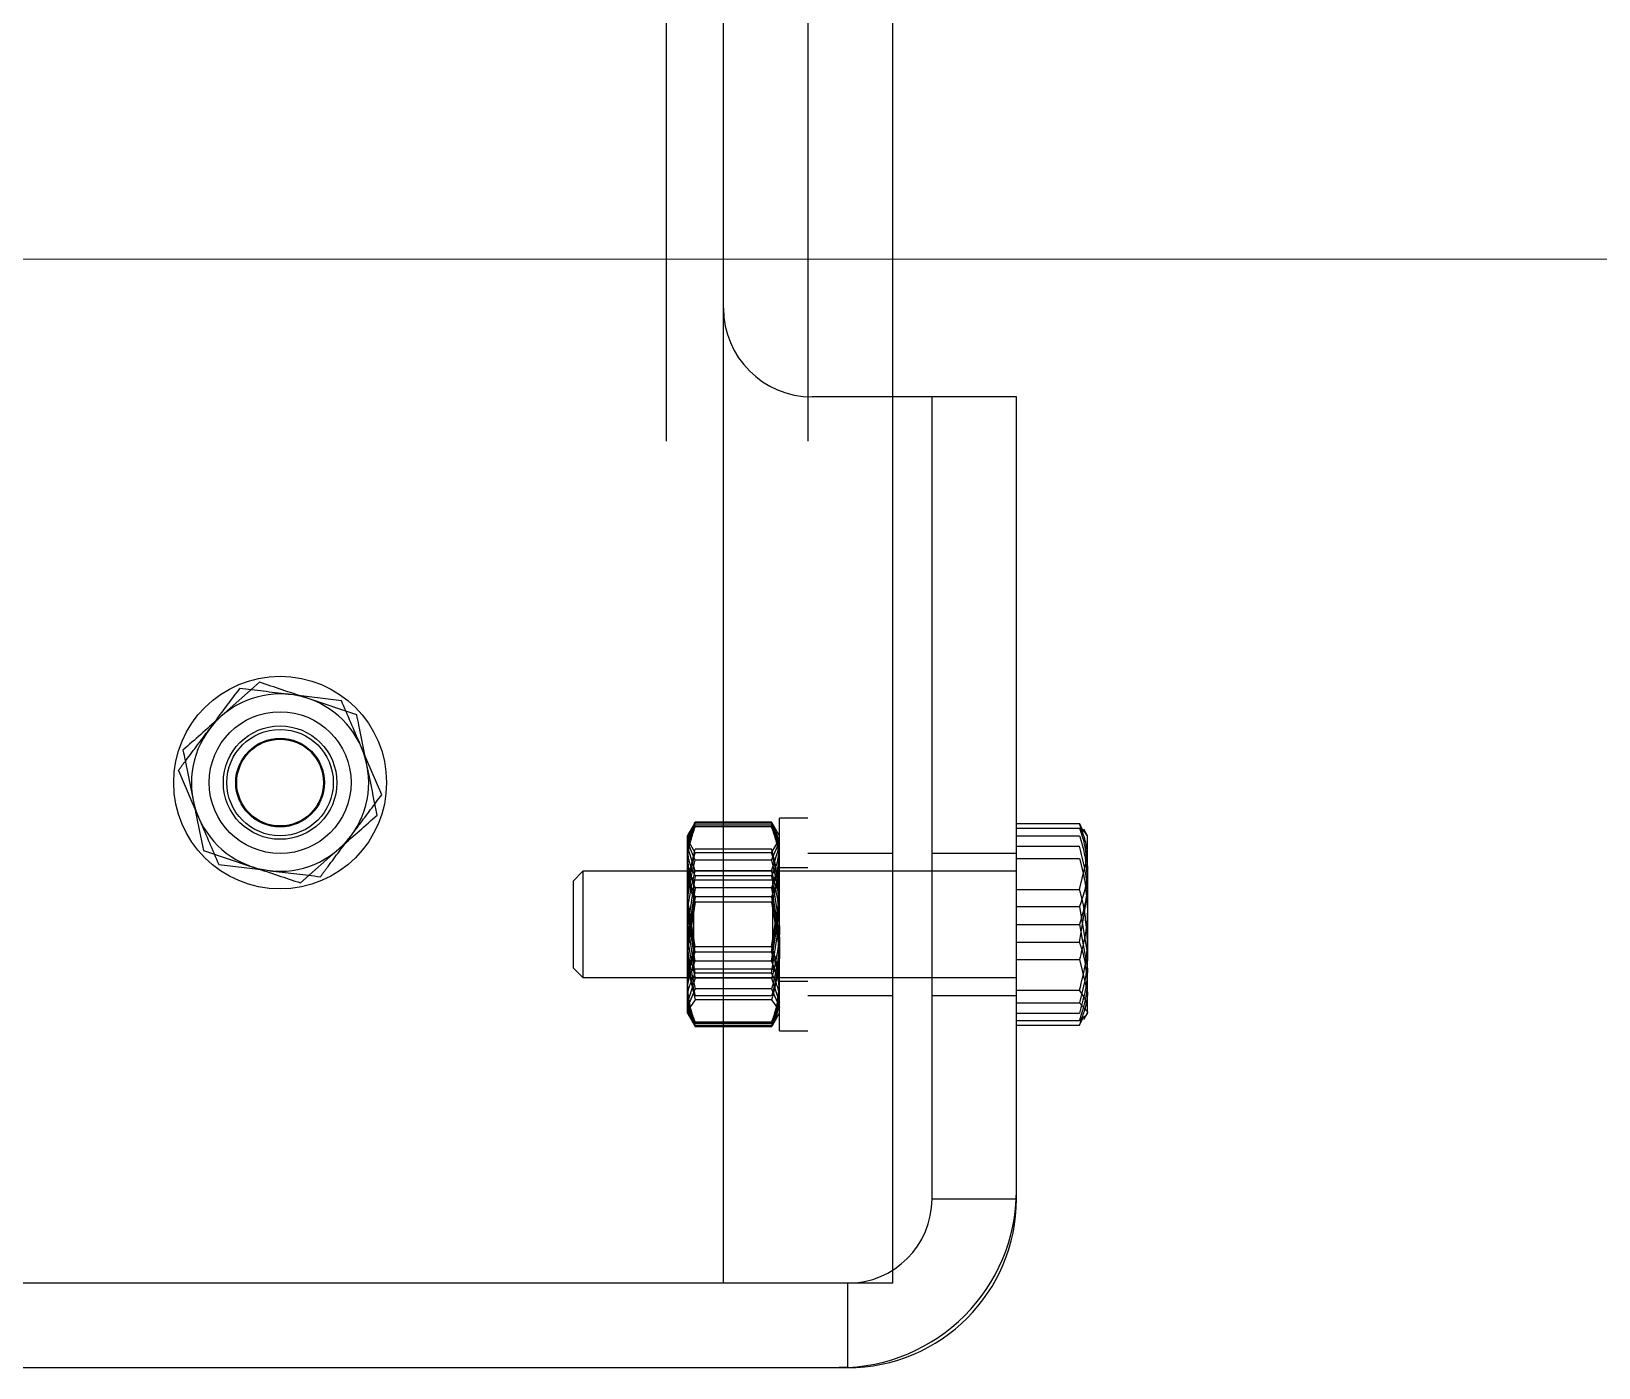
# Model space of a CAD drawing. Header units: metres. Extents: x 0 to 63075, y 0 to 44550.
# Drawn here: x 14010 to 14098.3, y 27090.1 to 27165.4 of the extents above; entities that cross this region are included whole.
import ezdxf

# ---------------------------------------------------------------- set-up
doc = ezdxf.new("R2010")
doc.units = ezdxf.units.M
doc.header["$LTSCALE"] = 75
for name, pattern in [('CENTER2', [28.575, 19.05, -3.175, 3.175, -3.175]), ('CENTERX2', [101.6, 63.5, -12.7, 12.7, -12.7]), ('HIDDEN2', [4.7625, 3.175, -1.5875])]:
    doc.linetypes.add(name, pattern=pattern)
for name, color, linetype in [('SC1', 7, 'CENTER2'), ('SDM', 7, 'Continuous'), ('SL4', 4, 'Continuous'), ('ST1', 7, 'HIDDEN2')]:
    doc.layers.add(name, color=color, linetype=linetype)

# ---------------------------------------------------------------- blocks, each defined once
blk = doc.blocks.new('A$C429c7d53')
at = {"layer": 'SL4'}
for p, q in [((337.765, 1004.763), (337.765, 54.76)), ((328.24, 59.76), (328.24, 215)), ((344.76, 54.76), (333.24, 54.76)), ((344.763, 54.762), (340, 54.762)), ((340, 54.76), (340, 54.762)), ((344.76, 10), (344.76, 54.76)), ((344.763, 9.525), (344.763, 54.762)), ((302.087, 38.657), (299.926, 36.744)), ((307.563, 36.827), (304.825, 37.742)), ((344.763, 30.686), (348.316, 30.686)), ((344.763, 30.425), (348.316, 30.425)), ((348.316, 30.686), (348.48, 30.322)), ((348.763, 30), (348.553, 30.364)), ((298.917, 29.173), (301.655, 28.258)), ((304.393, 27.343), (306.554, 29.256)), ((348.763, 28.214), (348.763, 29.995)), ((348.763, 28.214), (348.763, 23.29)), ((344.763, 26.003), (348.316, 26.003)), ((348.316, 26.003), (348.763, 23.29)), ((348.763, 20.076), (348.763, 23.29)), ((344.763, 20.577), (348.316, 20.577)), ((348.316, 20.577), (348.763, 20.076)), ((344.763, 19.575), (348.316, 19.575)), ((348.316, 19.314), (348.48, 19.678)), ((348.374, 19.539), (348.316, 19.314)), ((344.763, 19.314), (348.316, 19.314)), ((344.749, 9.525), (344.763, 9.525)), ((51.24, 0), (334.76, 0)), ((335.238, 0.011), (335.238, 0))]:
    blk.add_line(p, q, dxfattribs=at)
for centre, radius, start, end in [((333.24, 59.76), 5, 180, 270), ((303.24, 33), 5, 71.51817, 131.51817), ((303.24, 33), 5, 11.51817, 71.51817), ((303.24, 33), 5, 131.51817, 191.51817), ((303.24, 33), 5, 311.51817, 11.51817), ((303.24, 33), 5, 191.51817, 251.51817), ((303.24, 33), 5, 251.51817, 311.51817), ((334.76, 10), 10, 270, 0), ((335.238, 9.525), 9.525, 270, 0)]:
    blk.add_arc(centre, radius, start, end, dxfattribs=at)
for points, knots in [([(304.825, 37.742), (304.76, 37.764), (303.836, 38.073), (302.93, 38.376), (302.087, 38.657)], [0, 0, 0, 0, 0.070201, 1, 1, 1, 1]), ([(299.926, 36.744), (299.874, 36.698), (299.145, 36.052), (298.429, 35.419), (297.764, 34.83)], [0, 0, 0, 0, 0.0702006, 1, 1, 1, 1]), ([(308.139, 33.998), (307.985, 34.754), (307.79, 35.712), (307.602, 36.633), (307.563, 36.827)], [0, 0, 0, 0, 0.788999, 1, 1, 1, 1]), ([(297.764, 34.83), (297.804, 34.636), (297.992, 33.715), (298.187, 32.757), (298.341, 32.002)], [0, 0, 0, 0, 0.211001, 1, 1, 1, 1]), ([(308.716, 31.17), (308.57, 31.886), (308.38, 32.819), (308.185, 33.776), (308.139, 33.998)], [0, 0, 0, 0, 0.7681507, 1, 1, 1, 1]), ([(298.341, 32.002), (298.386, 31.78), (298.581, 30.823), (298.771, 29.89), (298.917, 29.173)], [0, 0, 0, 0, 0.231849, 1, 1, 1, 1]), ([(306.554, 29.256), (306.606, 29.302), (307.335, 29.948), (308.051, 30.581), (308.716, 31.17)], [0, 0, 0, 0, 0.0702006, 1, 1, 1, 1]), ([(348.316, 30.425), (348.372, 30.273), (348.635, 29.553), (348.706, 28.805), (348.763, 28.214)], [0, 0, 0, 0, 0.211001, 1, 1, 1, 1]), ([(348.763, 29.924), (348.762, 29.936), (348.756, 30.105), (348.528, 30.271), (348.316, 30.425)], [0, 0, 0, 0, 0.070201, 1, 1, 1, 1]), ([(301.655, 28.258), (301.72, 28.236), (302.644, 27.927), (303.55, 27.624), (304.393, 27.343)], [0, 0, 0, 0, 0.070201, 1, 1, 1, 1]), ([(348.763, 28.214), (348.758, 28.04), (348.736, 27.292), (348.499, 26.563), (348.316, 26.003)], [0, 0, 0, 0, 0.2318493, 1, 1, 1, 1]), ([(348.763, 23.29), (348.762, 23.226), (348.756, 22.31), (348.528, 21.412), (348.316, 20.577)], [0, 0, 0, 0, 0.070201, 1, 1, 1, 1]), ([(348.763, 20.076), (348.762, 20.064), (348.756, 19.895), (348.528, 19.729), (348.316, 19.575)], [0, 0, 0, 0, 0.070201, 1, 1, 1, 1])]:
    blk.add_open_spline(points, degree=3, knots=knots, dxfattribs=at)
at = {"layer": 'ST1'}
for p, q in [((325.003, 1004.763), (325.003, 4.762)), ((333.003, 1004.763), (333.003, 4.762)), ((328.24, 4.762), (328.24, 59.76)), ((337.765, 54.76), (337.765, 4.762)), ((340, 9.525), (340, 54.76)), ((306.701, 37.621), (303.835, 37.964)), ((308.972, 32.313), (307.837, 34.967)), ((297.508, 33.687), (298.643, 31.033)), ((331.403, 19), (331.403, 31)), ((333.003, 31), (331.403, 31)), ((326.294, 30.158), (326.203, 30)), ((326.336, 30.232), (326.294, 30.158)), ((326.429, 30.393), (326.336, 30.232)), ((326.602, 30.692), (326.429, 30.393)), ((326.618, 30.683), (326.649, 30.771)), ((330.956, 30.771), (326.649, 30.771)), ((330.956, 30.703), (326.649, 30.703)), ((330.956, 30.594), (326.649, 30.594)), ((330.956, 30.508), (326.649, 30.508)), ((331.115, 30.358), (330.956, 30.703)), ((331.202, 30.193), (330.956, 30.594)), ((331.25, 30.122), (330.956, 30.508)), ((331.176, 30.393), (330.965, 30.757)), ((331.269, 30.232), (331.176, 30.393)), ((331.311, 30.158), (331.269, 30.232)), ((331.403, 30), (331.311, 30.158)), ((326.203, 28.382), (326.203, 30)), ((326.649, 29.033), (326.203, 29.814)), ((326.649, 28.63), (326.203, 29.667)), ((326.649, 28.029), (326.203, 29.4)), ((330.956, 29.252), (326.649, 29.252)), ((330.956, 29.033), (331.403, 29.814)), ((330.956, 28.63), (331.403, 29.667)), ((330.956, 28.029), (331.403, 29.4)), ((344.763, 30), (348.316, 30)), ((344.763, 29.423), (348.316, 29.423)), ((348.763, 29.924), (348.763, 30)), ((299.779, 28.379), (302.645, 28.036)), ((326.203, 23.502), (326.203, 28.382)), ((330.956, 29.033), (326.649, 29.033)), ((330.956, 28.63), (326.649, 28.63)), ((337.765, 29), (333.003, 29)), ((344.763, 29), (340, 29)), ((344.763, 28.711), (348.316, 28.711)), ((348.316, 26.975), (348.763, 28.83)), ((320.317, 28), (319.763, 27.446)), ((319.763, 27.446), (319.763, 26.572)), ((320.317, 28), (320.317, 26.928)), ((344.763, 28), (320.317, 28)), ((326.553, 27.5), (326.203, 28)), ((326.649, 27.742), (326.203, 24.856)), ((326.553, 27.5), (326.553, 26.691)), ((331.027, 27.5), (326.553, 27.5)), ((330.956, 28.029), (326.649, 28.029)), ((330.956, 27.742), (326.649, 27.742)), ((330.956, 27.742), (331.403, 24.856)), ((331.377, 28), (331.027, 27.5)), ((331.027, 22.5), (331.027, 27.5)), ((331.377, 27.029), (331.377, 28)), ((331.403, 28), (331.377, 28)), ((333.003, 28.2), (331.403, 28.2)), ((319.763, 26.572), (319.763, 22.555)), ((320.317, 26.928), (320.317, 22)), ((326.649, 27.073), (326.203, 24.221)), ((326.649, 26.561), (326.203, 23.764)), ((326.553, 26.691), (326.553, 22.5)), ((330.956, 27.073), (326.649, 27.073)), ((330.956, 26.561), (326.649, 26.561)), ((330.956, 27.073), (331.403, 24.221)), ((330.956, 26.561), (331.403, 23.764)), ((331.377, 22), (331.377, 27.029)), ((344.763, 26.975), (348.316, 26.975)), ((348.316, 23.997), (348.763, 26.71)), ((326.649, 23.744), (326.203, 26.498)), ((326.649, 26.256), (326.203, 23.502)), ((326.649, 23.439), (326.203, 26.236)), ((326.649, 22.927), (326.203, 25.779)), ((330.956, 26.256), (326.649, 26.256)), ((330.956, 23.744), (331.403, 26.498)), ((330.956, 26.256), (331.403, 23.502)), ((330.956, 23.439), (331.403, 26.236)), ((330.956, 22.927), (331.403, 25.779)), ((326.649, 22.258), (326.203, 25.144)), ((330.956, 22.258), (331.403, 25.144)), ((344.763, 25), (348.316, 25)), ((348.316, 25), (348.763, 22.5)), ((344.763, 23.997), (348.316, 23.997)), ((326.203, 20.12), (326.203, 23.502)), ((330.956, 23.744), (326.649, 23.744)), ((330.956, 23.439), (326.649, 23.439)), ((344.763, 23.025), (348.316, 23.025)), ((348.316, 23.025), (348.763, 21.17)), ((319.763, 22.555), (320.317, 22)), ((326.203, 22), (326.553, 22.5)), ((326.553, 22.5), (331.027, 22.5)), ((330.956, 22.927), (326.649, 22.927)), ((330.956, 22.258), (326.649, 22.258)), ((331.027, 22.5), (331.377, 22)), ((320.317, 22), (344.763, 22)), ((326.649, 21.971), (326.203, 20.6)), ((326.649, 21.37), (326.203, 20.333)), ((330.956, 21.971), (326.649, 21.971)), ((330.956, 21.37), (326.649, 21.37)), ((330.956, 21.971), (331.403, 20.6)), ((330.956, 21.37), (331.403, 20.333)), ((331.377, 22), (331.403, 22)), ((331.403, 21.8), (333.003, 21.8)), ((344.763, 21.289), (348.316, 21.289)), ((326.649, 20.748), (326.203, 20.12)), ((326.355, 20.072), (326.203, 20.743)), ((330.956, 20.967), (326.649, 20.967)), ((330.956, 20.748), (326.649, 20.748)), ((330.956, 20.748), (331.403, 20.12)), ((333.003, 21), (337.765, 21)), ((340, 21), (344.763, 21)), ((326.203, 20), (326.203, 20.12)), ((326.203, 20), (326.294, 19.842)), ((326.294, 19.842), (326.336, 19.768)), ((326.336, 19.768), (326.429, 19.607)), ((326.429, 19.607), (326.64, 19.242)), ((330.956, 19.492), (326.649, 19.492)), ((331.25, 19.878), (330.956, 19.492)), ((331.202, 19.807), (330.956, 19.406)), ((331.115, 19.642), (330.956, 19.297)), ((331.003, 19.308), (331.176, 19.607)), ((331.176, 19.607), (331.269, 19.768)), ((331.269, 19.768), (331.311, 19.842)), ((331.311, 19.842), (331.403, 20)), ((344.763, 20), (348.316, 20)), ((348.553, 19.636), (348.763, 20)), ((348.763, 20), (348.763, 20.076)), ((330.956, 19.406), (326.649, 19.406)), ((330.956, 19.297), (326.649, 19.297)), ((330.956, 19.229), (326.649, 19.229)), ((330.987, 19.317), (330.956, 19.229)), ((331.403, 19), (333.003, 19)), ((340, 9.525), (344.763, 9.525)), ((340, 9.525), (344.749, 9.525)), ((335.238, 4.762), (50.763, 4.762)), ((328.24, 4.762), (262.765, 4.762)), ((337.765, 4.762), (335.238, 4.762)), ((335.238, 4.762), (335.238, 0)), ((335.238, 4.762), (335.238, 0.011)), ((335.238, 0), (334.76, 0))]:
    blk.add_line(p, q, dxfattribs=at)
for radius in [6, 4, 3.2, 3, 2.5, 2.446]:
    blk.add_circle((303.24, 33), radius, dxfattribs=at)
blk.add_arc((335.238, 9.525), 4.763, 270, 0, dxfattribs=at)
for points, knots in [([(299.238, 35.998), (299.396, 36.208), (299.981, 36.99), (300.552, 37.751), (300.969, 38.308)], [0, 0, 0, 0, 0.268634, 1, 1, 1, 1]), ([(303.835, 37.964), (303.767, 37.973), (302.799, 38.089), (301.851, 38.202), (300.969, 38.308)], [0, 0, 0, 0, 0.070201, 1, 1, 1, 1]), ([(307.837, 34.967), (307.81, 35.03), (307.427, 35.926), (307.051, 36.804), (306.701, 37.621)], [0, 0, 0, 0, 0.070201, 1, 1, 1, 1]), ([(297.508, 33.687), (297.653, 33.881), (298.217, 34.634), (298.803, 35.417), (299.238, 35.998)], [0, 0, 0, 0, 0.257551, 1, 1, 1, 1]), ([(307.242, 30.002), (307.399, 30.212), (307.985, 30.994), (308.555, 31.756), (308.972, 32.313)], [0, 0, 0, 0, 0.268634, 1, 1, 1, 1]), ([(298.643, 31.033), (298.67, 30.97), (299.053, 30.074), (299.429, 29.196), (299.779, 28.379)], [0, 0, 0, 0, 0.070201, 1, 1, 1, 1]), ([(326.203, 29.257), (326.209, 29.394), (326.234, 29.907), (326.474, 30.406), (326.649, 30.771)], [0, 0, 0, 0, 0.268634, 1, 1, 1, 1]), ([(326.203, 28.888), (326.209, 29.053), (326.234, 29.667), (326.474, 30.266), (326.649, 30.703)], [0, 0, 0, 0, 0.268634, 1, 1, 1, 1]), ([(326.203, 29.667), (326.203, 29.691), (326.209, 30.041), (326.437, 30.384), (326.649, 30.703)], [0, 0, 0, 0, 0.0702006, 1, 1, 1, 1]), ([(326.203, 28.578), (326.209, 28.761), (326.234, 29.444), (326.474, 30.108), (326.649, 30.594)], [0, 0, 0, 0, 0.268634, 1, 1, 1, 1]), ([(326.203, 29.814), (326.203, 29.832), (326.209, 30.096), (326.437, 30.354), (326.649, 30.594)], [0, 0, 0, 0, 0.070201, 1, 1, 1, 1]), ([(326.203, 28.382), (326.209, 28.576), (326.234, 29.295), (326.474, 29.996), (326.649, 30.508)], [0, 0, 0, 0, 0.2686336, 1, 1, 1, 1]), ([(326.203, 29.88), (326.203, 29.895), (326.209, 30.107), (326.437, 30.315), (326.649, 30.508)], [0, 0, 0, 0, 0.070201, 1, 1, 1, 1]), ([(331.403, 29.257), (331.396, 29.394), (331.371, 29.907), (331.131, 30.406), (330.956, 30.771)], [0, 0, 0, 0, 0.268634, 1, 1, 1, 1]), ([(331.403, 28.888), (331.396, 29.053), (331.371, 29.667), (331.131, 30.266), (330.956, 30.703)], [0, 0, 0, 0, 0.268634, 1, 1, 1, 1]), ([(331.403, 28.578), (331.396, 28.761), (331.371, 29.444), (331.131, 30.108), (330.956, 30.594)], [0, 0, 0, 0, 0.268634, 1, 1, 1, 1]), ([(331.403, 28.382), (331.396, 28.576), (331.371, 29.295), (331.131, 29.996), (330.956, 30.508)], [0, 0, 0, 0, 0.2686336, 1, 1, 1, 1]), ([(348.763, 28.83), (348.762, 28.874), (348.756, 29.501), (348.528, 30.115), (348.316, 30.686)], [0, 0, 0, 0, 0.0702006, 1, 1, 1, 1]), ([(305.511, 27.692), (305.656, 27.886), (306.221, 28.639), (306.807, 29.421), (307.242, 30.002)], [0, 0, 0, 0, 0.257551, 1, 1, 1, 1]), ([(326.649, 27.742), (326.582, 27.869), (326.32, 28.363), (326.253, 28.876), (326.203, 29.257)], [0, 0, 0, 0, 0.257551, 1, 1, 1, 1]), ([(326.203, 26.498), (326.203, 26.563), (326.209, 27.493), (326.437, 28.404), (326.649, 29.252)], [0, 0, 0, 0, 0.0702006, 1, 1, 1, 1]), ([(330.956, 27.742), (331.023, 27.869), (331.285, 28.363), (331.352, 28.876), (331.403, 29.257)], [0, 0, 0, 0, 0.257551, 1, 1, 1, 1]), ([(331.403, 26.498), (331.402, 26.563), (331.396, 27.493), (331.168, 28.404), (330.956, 29.252)], [0, 0, 0, 0, 0.0702006, 1, 1, 1, 1]), ([(331.403, 29.4), (331.405, 29.433), (331.408, 29.489), (331.385, 29.544), (331.376, 29.567)], [0, 0, 0, 0, 0.580266, 1, 1, 1, 1]), ([(348.316, 30), (348.372, 29.828), (348.635, 29.014), (348.706, 28.168), (348.763, 27.5)], [0, 0, 0, 0, 0.211001, 1, 1, 1, 1]), ([(348.763, 26.71), (348.762, 26.774), (348.756, 27.69), (348.528, 28.588), (348.316, 29.423)], [0, 0, 0, 0, 0.070201, 1, 1, 1, 1]), ([(326.203, 26.236), (326.203, 26.302), (326.209, 27.247), (326.437, 28.172), (326.649, 29.033)], [0, 0, 0, 0, 0.070201, 1, 1, 1, 1]), ([(326.649, 27.073), (326.582, 27.225), (326.32, 27.817), (326.253, 28.431), (326.203, 28.888)], [0, 0, 0, 0, 0.257551, 1, 1, 1, 1]), ([(326.203, 25.779), (326.203, 25.846), (326.209, 26.809), (326.437, 27.753), (326.649, 28.63)], [0, 0, 0, 0, 0.070201, 1, 1, 1, 1]), ([(326.649, 26.561), (326.582, 26.731), (326.32, 27.388), (326.253, 28.071), (326.203, 28.578)], [0, 0, 0, 0, 0.257551, 1, 1, 1, 1]), ([(326.649, 26.256), (326.582, 26.435), (326.32, 27.128), (326.253, 27.848), (326.203, 28.382)], [0, 0, 0, 0, 0.257551, 1, 1, 1, 1]), ([(331.403, 26.236), (331.402, 26.302), (331.396, 27.247), (331.168, 28.172), (330.956, 29.033)], [0, 0, 0, 0, 0.070201, 1, 1, 1, 1]), ([(330.956, 27.073), (331.023, 27.225), (331.285, 27.817), (331.352, 28.431), (331.403, 28.888)], [0, 0, 0, 0, 0.257551, 1, 1, 1, 1]), ([(331.403, 25.779), (331.402, 25.846), (331.396, 26.809), (331.168, 27.753), (330.956, 28.63)], [0, 0, 0, 0, 0.0702006, 1, 1, 1, 1]), ([(330.956, 26.561), (331.023, 26.731), (331.285, 27.388), (331.352, 28.071), (331.403, 28.578)], [0, 0, 0, 0, 0.257551, 1, 1, 1, 1]), ([(330.956, 26.256), (331.023, 26.435), (331.285, 27.128), (331.352, 27.848), (331.403, 28.382)], [0, 0, 0, 0, 0.257551, 1, 1, 1, 1]), ([(348.316, 28.711), (348.372, 28.516), (348.635, 27.59), (348.706, 26.628), (348.763, 25.868)], [0, 0, 0, 0, 0.211001, 1, 1, 1, 1]), ([(302.645, 28.036), (302.713, 28.027), (303.681, 27.911), (304.629, 27.798), (305.511, 27.692)], [0, 0, 0, 0, 0.070201, 1, 1, 1, 1]), ([(326.203, 25.144), (326.203, 25.212), (326.209, 26.186), (326.437, 27.141), (326.649, 28.029)], [0, 0, 0, 0, 0.070201, 1, 1, 1, 1]), ([(331.403, 25.144), (331.402, 25.212), (331.396, 26.186), (331.168, 27.141), (330.956, 28.029)], [0, 0, 0, 0, 0.070201, 1, 1, 1, 1]), ([(348.763, 27.5), (348.758, 27.304), (348.736, 26.458), (348.499, 25.633), (348.316, 25)], [0, 0, 0, 0, 0.231849, 1, 1, 1, 1]), ([(348.763, 24.132), (348.706, 24.891), (348.635, 25.854), (348.372, 26.779), (348.316, 26.975)], [0, 0, 0, 0, 0.788999, 1, 1, 1, 1]), ([(348.763, 25.868), (348.758, 25.645), (348.736, 24.683), (348.499, 23.746), (348.316, 23.025)], [0, 0, 0, 0, 0.231849, 1, 1, 1, 1]), ([(326.203, 24.856), (326.203, 24.788), (326.209, 23.814), (326.437, 22.859), (326.649, 21.971)], [0, 0, 0, 0, 0.0702006, 1, 1, 1, 1]), ([(331.403, 24.856), (331.402, 24.788), (331.396, 23.814), (331.168, 22.859), (330.956, 21.971)], [0, 0, 0, 0, 0.070201, 1, 1, 1, 1]), ([(326.203, 24.221), (326.203, 24.154), (326.209, 23.191), (326.437, 22.247), (326.649, 21.37)], [0, 0, 0, 0, 0.070201, 1, 1, 1, 1]), ([(331.403, 24.221), (331.402, 24.154), (331.396, 23.191), (331.168, 22.247), (330.956, 21.37)], [0, 0, 0, 0, 0.070201, 1, 1, 1, 1]), ([(348.316, 21.289), (348.499, 22.009), (348.736, 22.947), (348.758, 23.909), (348.763, 24.132)], [0, 0, 0, 0, 0.7681507, 1, 1, 1, 1]), ([(348.763, 21.786), (348.706, 22.377), (348.635, 23.125), (348.372, 23.846), (348.316, 23.997)], [0, 0, 0, 0, 0.788999, 1, 1, 1, 1]), ([(326.203, 23.764), (326.203, 23.698), (326.209, 22.753), (326.437, 21.828), (326.649, 20.967)], [0, 0, 0, 0, 0.070201, 1, 1, 1, 1]), ([(326.203, 21.618), (326.209, 21.811), (326.234, 22.53), (326.474, 23.231), (326.649, 23.744)], [0, 0, 0, 0, 0.268634, 1, 1, 1, 1]), ([(326.203, 23.502), (326.203, 23.437), (326.209, 22.507), (326.437, 21.596), (326.649, 20.748)], [0, 0, 0, 0, 0.0702006, 1, 1, 1, 1]), ([(326.203, 21.422), (326.209, 21.605), (326.234, 22.288), (326.474, 22.953), (326.649, 23.439)], [0, 0, 0, 0, 0.2686336, 1, 1, 1, 1]), ([(331.403, 23.764), (331.402, 23.698), (331.396, 22.753), (331.168, 21.828), (330.956, 20.967)], [0, 0, 0, 0, 0.070201, 1, 1, 1, 1]), ([(331.403, 21.618), (331.396, 21.811), (331.371, 22.53), (331.131, 23.231), (330.956, 23.744)], [0, 0, 0, 0, 0.268634, 1, 1, 1, 1]), ([(331.403, 23.502), (331.402, 23.437), (331.396, 22.507), (331.168, 21.596), (330.956, 20.748)], [0, 0, 0, 0, 0.070201, 1, 1, 1, 1]), ([(331.403, 21.422), (331.396, 21.605), (331.371, 22.288), (331.131, 22.953), (330.956, 23.439)], [0, 0, 0, 0, 0.268634, 1, 1, 1, 1]), ([(326.203, 21.112), (326.209, 21.277), (326.234, 21.892), (326.474, 22.49), (326.649, 22.927)], [0, 0, 0, 0, 0.268634, 1, 1, 1, 1]), ([(326.203, 20.743), (326.209, 20.881), (326.234, 21.394), (326.474, 21.893), (326.649, 22.258)], [0, 0, 0, 0, 0.268634, 1, 1, 1, 1]), ([(331.403, 21.112), (331.396, 21.277), (331.371, 21.892), (331.131, 22.49), (330.956, 22.927)], [0, 0, 0, 0, 0.268634, 1, 1, 1, 1]), ([(331.403, 20.743), (331.396, 20.881), (331.371, 21.394), (331.131, 21.893), (330.956, 22.258)], [0, 0, 0, 0, 0.268634, 1, 1, 1, 1]), ([(348.763, 22.5), (348.762, 22.441), (348.756, 21.597), (348.528, 20.769), (348.316, 20)], [0, 0, 0, 0, 0.070201, 1, 1, 1, 1]), ([(326.649, 19.492), (326.582, 19.67), (326.32, 20.363), (326.253, 21.083), (326.203, 21.618)], [0, 0, 0, 0, 0.2575513, 1, 1, 1, 1]), ([(326.649, 19.406), (326.582, 19.575), (326.32, 20.232), (326.253, 20.915), (326.203, 21.422)], [0, 0, 0, 0, 0.257551, 1, 1, 1, 1]), ([(330.956, 19.492), (331.023, 19.67), (331.285, 20.363), (331.352, 21.083), (331.403, 21.618)], [0, 0, 0, 0, 0.2575513, 1, 1, 1, 1]), ([(330.956, 19.406), (331.023, 19.575), (331.285, 20.232), (331.352, 20.915), (331.403, 21.422)], [0, 0, 0, 0, 0.257551, 1, 1, 1, 1]), ([(348.316, 19.575), (348.499, 20.135), (348.736, 20.864), (348.758, 21.613), (348.763, 21.786)], [0, 0, 0, 0, 0.768151, 1, 1, 1, 1]), ([(348.763, 20.302), (348.762, 20.325), (348.756, 20.658), (348.528, 20.985), (348.316, 21.289)], [0, 0, 0, 0, 0.070201, 1, 1, 1, 1]), ([(326.649, 19.297), (326.582, 19.449), (326.32, 20.041), (326.253, 20.656), (326.203, 21.112)], [0, 0, 0, 0, 0.257551, 1, 1, 1, 1]), ([(326.203, 20.6), (326.203, 20.567), (326.209, 20.104), (326.437, 19.651), (326.649, 19.229)], [0, 0, 0, 0, 0.0702006, 1, 1, 1, 1]), ([(326.203, 20.333), (326.203, 20.309), (326.209, 19.959), (326.437, 19.616), (326.649, 19.297)], [0, 0, 0, 0, 0.070201, 1, 1, 1, 1]), ([(330.956, 19.297), (331.023, 19.449), (331.285, 20.041), (331.352, 20.656), (331.403, 21.112)], [0, 0, 0, 0, 0.257551, 1, 1, 1, 1]), ([(330.956, 19.229), (331.023, 19.356), (331.285, 19.85), (331.352, 20.363), (331.403, 20.743)], [0, 0, 0, 0, 0.257551, 1, 1, 1, 1]), ([(348.763, 21.17), (348.762, 21.126), (348.757, 20.575), (348.558, 20.036), (348.374, 19.539)], [0, 0, 0, 0, 0.0799081, 1, 1, 1, 1]), ([(326.203, 20.186), (326.203, 20.168), (326.209, 19.904), (326.437, 19.646), (326.649, 19.406)], [0, 0, 0, 0, 0.070201, 1, 1, 1, 1]), ([(326.203, 20.12), (326.203, 20.105), (326.209, 19.893), (326.437, 19.685), (326.649, 19.492)], [0, 0, 0, 0, 0.0702006, 1, 1, 1, 1])]:
    blk.add_open_spline(points, degree=3, knots=knots, dxfattribs=at)

msp = doc.modelspace()

# ---------------------------------------------------------------- linework, layer by layer
at = {"layer": 'SC1', "color": 7, "linetype": 'CENTERX2', "lineweight": 9}
msp.add_line((22143.58, 27152.594), (6381.376, 27152.594), dxfattribs=at)

# ---------------------------------------------------------------- block references
at = {"layer": 'SDM'}
msp.add_blockref('A$C429c7d53', (13720.74, 27090.066), dxfattribs=at)

doc.saveas('drawing.dxf')
